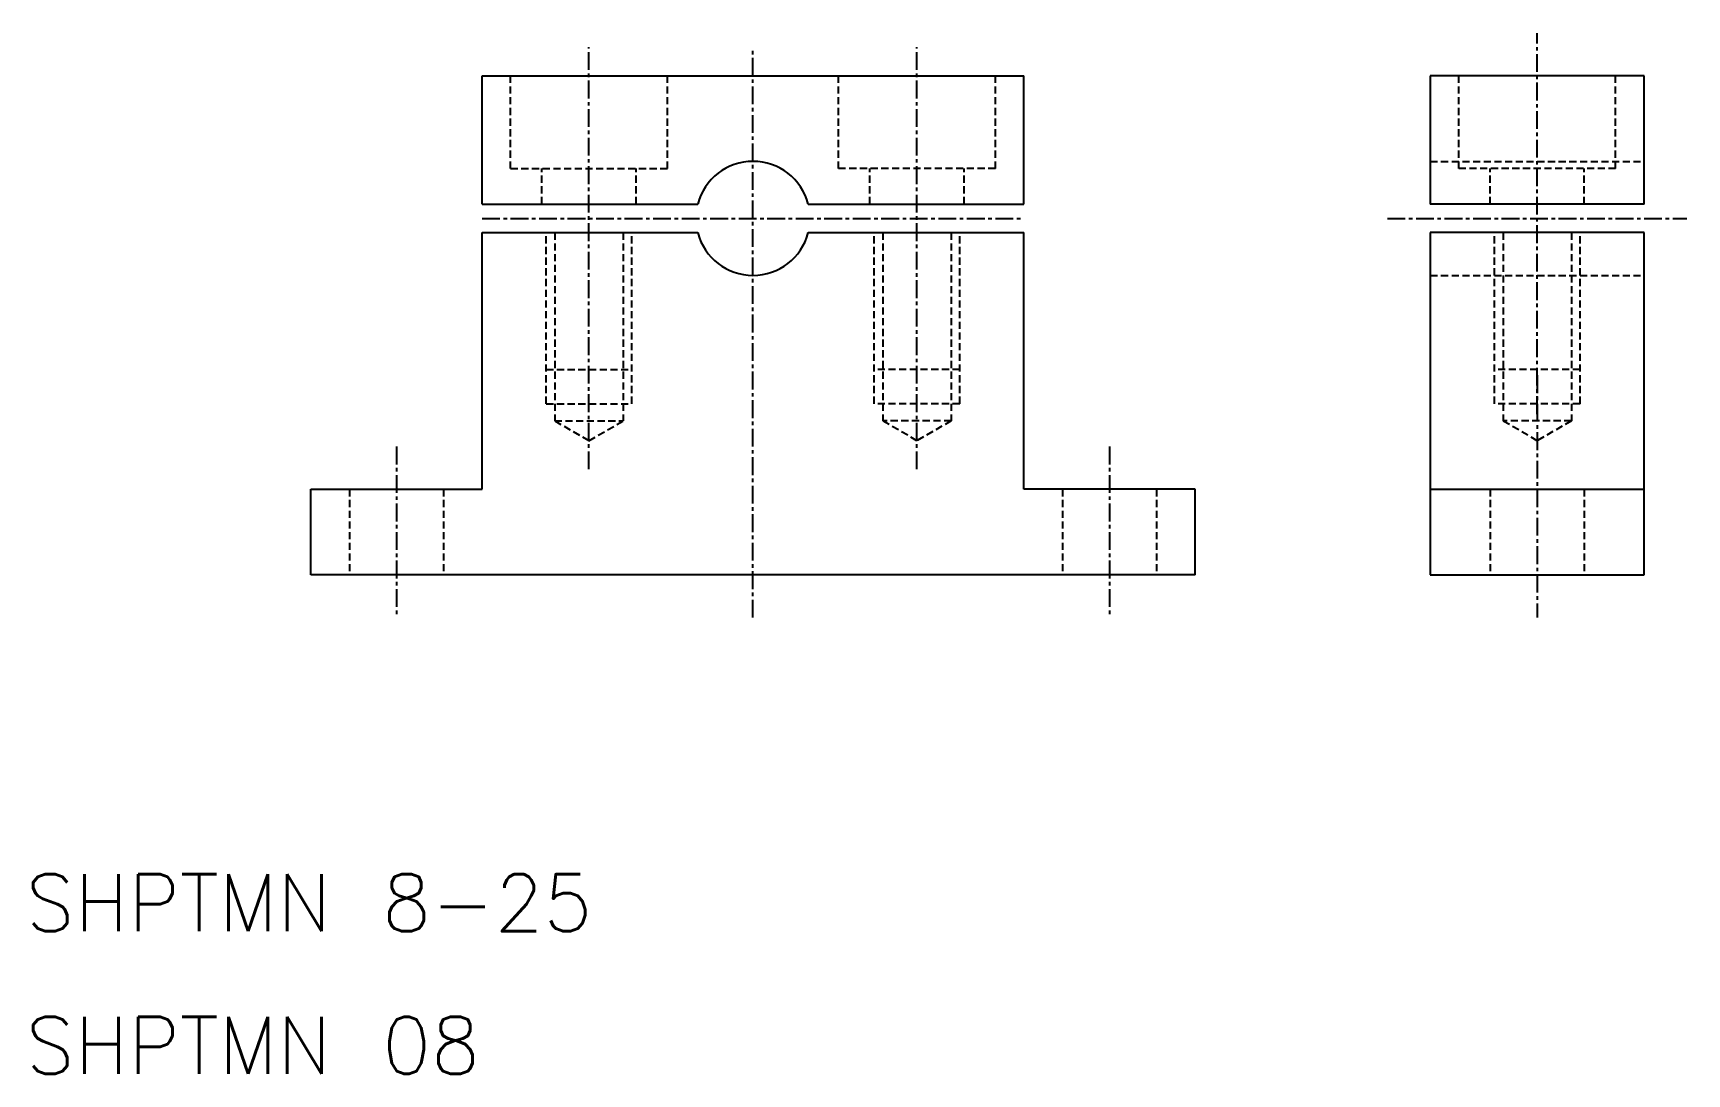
# Model space of a CAD drawing. Extents: x 696 to 812, y 82 to 155.
import ezdxf

# ---------------------------------------------------------------- set-up
doc = ezdxf.new("R2010")
doc.units = 0
doc.linetypes.add('CENTER', pattern=[2, 1.25, -0.25, 0.25, -0.25])
doc.linetypes.add('DASHED', pattern=[0.75, 0.5, -0.25])
doc.layers.get('0').update_dxf_attribs({"linetype": 'CONTINUOUS'})
doc.layers.add('CENTER', color=1, linetype='CENTER')
doc.styles.get("Standard").update_dxf_attribs({"font": 'txt.shx', "bigfont": 'bigfont.shx'})

msp = doc.modelspace()

# ---------------------------------------------------------------- linework, layer by layer
at = {"color": 7, "linetype": 'CONTINUOUS'}
for p, q in [((727.31, 151.92), (746.31, 151.92)), ((727.31, 142.92), (727.31, 151.92)), ((746.31, 151.92), (765.31, 151.92)), ((765.31, 142.92), (765.31, 151.92)), ((793.81, 151.92), (793.81, 142.92)), ((808.81, 151.92), (793.81, 151.92)), ((808.81, 142.92), (808.81, 151.92)), ((727.31, 142.92), (742.44, 142.92)), ((750.18, 142.92), (765.31, 142.92)), ((808.81, 142.92), (793.81, 142.92)), ((727.31, 122.92), (727.31, 140.92)), ((727.31, 140.92), (742.44, 140.92)), ((750.18, 140.92), (765.31, 140.92)), ((765.31, 122.92), (765.31, 140.92)), ((808.81, 140.92), (793.81, 140.92)), ((793.81, 140.92), (793.81, 116.92)), ((808.81, 116.92), (808.81, 140.92)), ((715.31, 122.92), (727.31, 122.92)), ((715.31, 116.92), (715.31, 122.92)), ((777.31, 122.92), (765.31, 122.92)), ((777.31, 116.92), (777.31, 122.92)), ((793.81, 122.92), (808.81, 122.92)), ((777.31, 116.92), (715.31, 116.92)), ((793.81, 116.92), (808.81, 116.92))]:
    msp.add_line(p, q, dxfattribs=at)
at = {"color": 3, "linetype": 'DASHED'}
for p, q in [((729.31, 145.42), (729.31, 151.92)), ((740.31, 145.42), (740.31, 151.92)), ((752.31, 145.42), (752.31, 151.92)), ((763.31, 145.42), (763.31, 151.92)), ((795.81, 145.42), (795.81, 151.92)), ((806.81, 145.42), (806.81, 151.92)), ((729.31, 145.42), (740.31, 145.42)), ((731.51, 142.92), (731.51, 145.42)), ((738.11, 142.92), (738.11, 145.42)), ((763.31, 145.42), (752.31, 145.42)), ((754.51, 142.92), (754.51, 145.42)), ((761.11, 142.92), (761.11, 145.42)), ((793.81, 145.92), (808.81, 145.92)), ((806.81, 145.42), (795.81, 145.42)), ((798.01, 142.92), (798.01, 145.42)), ((804.61, 142.92), (804.61, 145.42)), ((731.81, 128.92), (731.81, 140.92)), ((732.41, 140.92), (732.41, 127.72)), ((737.21, 140.92), (737.21, 127.72)), ((737.81, 128.92), (737.81, 140.92)), ((754.81, 128.92), (754.81, 140.92)), ((755.41, 140.92), (755.41, 127.72)), ((760.21, 140.92), (760.21, 127.72)), ((760.81, 128.92), (760.81, 140.92)), ((798.31, 128.92), (798.31, 140.92)), ((798.91, 140.92), (798.91, 127.72)), ((803.71, 140.92), (803.71, 127.72)), ((804.31, 128.92), (804.31, 140.92)), ((793.81, 137.92), (808.81, 137.92)), ((731.81, 131.32), (737.81, 131.32)), ((760.81, 131.32), (754.81, 131.32)), ((804.31, 131.32), (798.31, 131.32)), ((731.81, 128.92), (737.81, 128.92)), ((760.81, 128.92), (754.81, 128.92)), ((804.31, 128.92), (798.31, 128.92)), ((732.41, 127.72), (737.21, 127.72)), ((732.41, 127.72), (734.81, 126.33)), ((734.81, 126.33), (737.21, 127.72)), ((760.21, 127.72), (755.41, 127.72)), ((757.81, 126.33), (755.41, 127.72)), ((760.21, 127.72), (757.81, 126.33)), ((801.31, 126.33), (798.91, 127.72)), ((803.71, 127.72), (798.91, 127.72)), ((803.71, 127.72), (801.31, 126.33)), ((718.01, 122.92), (718.01, 116.92)), ((724.61, 122.92), (724.61, 116.92)), ((768.01, 122.92), (768.01, 116.92)), ((774.61, 122.92), (774.61, 116.92)), ((798.01, 122.92), (798.01, 116.92)), ((804.61, 122.92), (804.61, 116.92))]:
    msp.add_line(p, q, dxfattribs=at)
at = {"color": 7, "linetype": 'CONTINUOUS'}
for start, end in [(14.4775, 165.5225), (194.4775, 345.5225)]:
    msp.add_arc((746.31, 141.92), 4, start, end, dxfattribs=at)
at = {"layer": 'CENTER', "color": 1, "linetype": 'CENTER'}
for p, q in [((801.31, 128.19), (801.31, 154.92)), ((734.81, 124.33), (734.81, 153.92)), ((746.31, 113.92), (746.31, 153.92)), ((757.81, 124.33), (757.81, 153.92)), ((727.31, 141.92), (765.31, 141.92)), ((790.81, 141.92), (811.81, 141.92)), ((801.31, 130.92), (801.31, 113.92)), ((721.31, 125.92), (721.31, 113.92)), ((771.31, 125.92), (771.31, 113.92))]:
    msp.add_line(p, q, dxfattribs=at)

# ---------------------------------------------------------------- texts
at = {"color": 7, "linetype": 'CONTINUOUS'}
for s, p in [('SHPTMN 8-25', (695.31, 91.92)), ('SHPTMN 08', (695.31, 81.92))]:
    msp.add_text(s, height=4, dxfattribs=at).set_placement(p)

doc.saveas('drawing.dxf')
